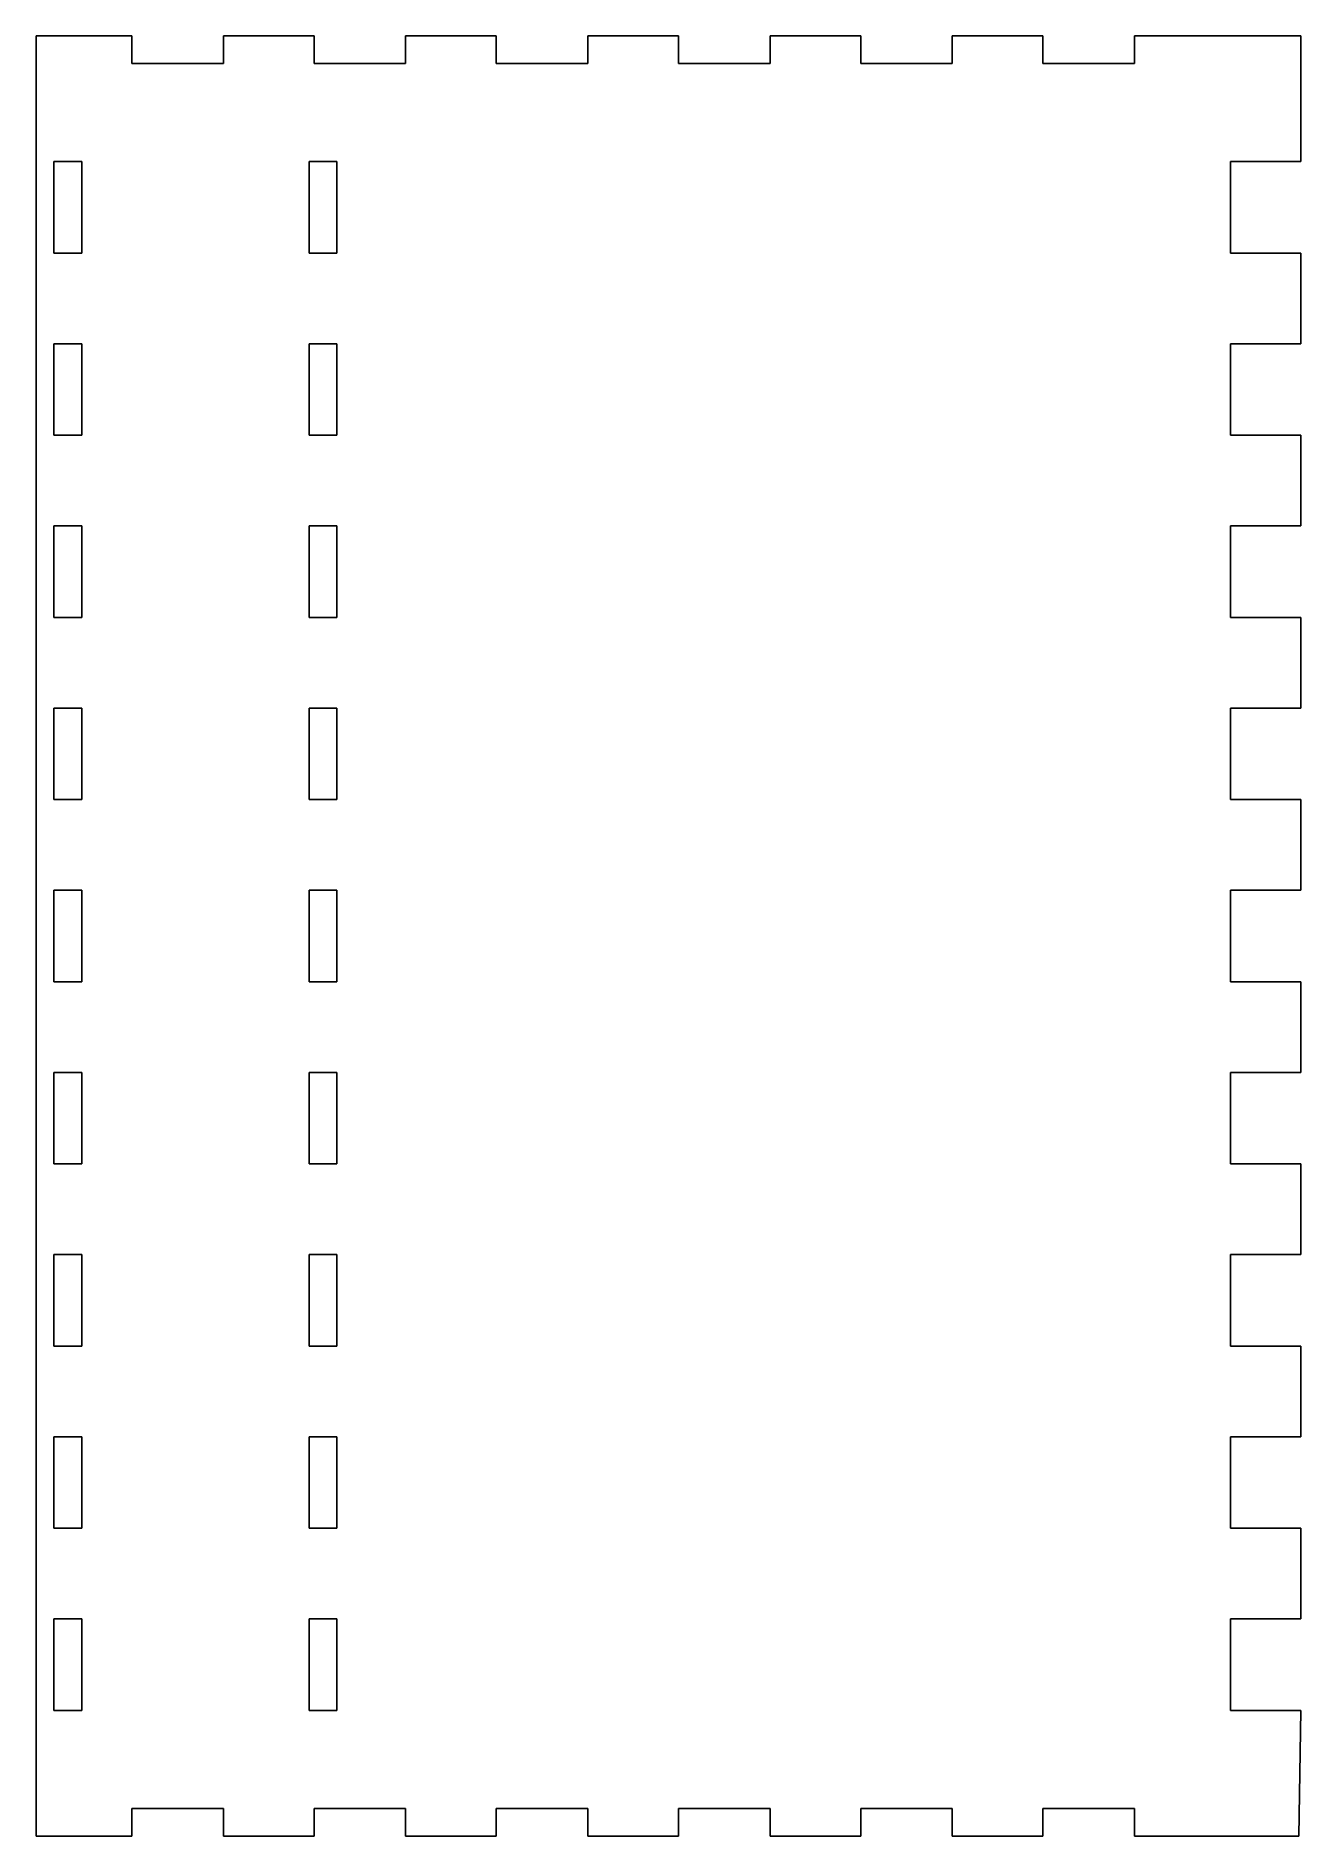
# Model space of a CAD drawing. Header units: millimetres. Extents: x -86 to 192, y -389 to 6.
import ezdxf

# ---------------------------------------------------------------- set-up
doc = ezdxf.new("R2010")
doc.units = ezdxf.units.MM

msp = doc.modelspace()

# ---------------------------------------------------------------- linework, layer by layer
at = {"color": 7, "linetype": 'Continuous', "lineweight": 25}
for p, q in [((-86, 6), (-86, -389.2)), ((-64.95, 6), (-86, 6)), ((-64.95, -0.05), (-64.95, 6)), ((-44.85, 6), (-44.85, -0.05)), ((-24.95, 6), (-44.85, 6)), ((-24.95, -0.05), (-24.95, 6)), ((-4.85, 6), (-4.85, -0.05)), ((15.05, 6), (-4.85, 6)), ((15.05, -0.05), (15.05, 6)), ((35.15, 6), (35.15, -0.05)), ((55.05, 6), (35.15, 6)), ((55.05, -0.05), (55.05, 6)), ((75.15, 6), (75.15, -0.05)), ((95.05, 6), (75.15, 6)), ((95.05, -0.05), (95.05, 6)), ((115.15, 6), (115.15, -0.05)), ((135.05, 6), (115.15, 6)), ((135.05, -0.05), (135.05, 6)), ((155.15, 6), (155.15, -0.05)), ((191.71, 6), (155.15, 6)), ((191.71, -21.55), (191.71, 6)), ((-44.85, -0.05), (-64.95, -0.05)), ((-4.85, -0.05), (-24.95, -0.05)), ((35.15, -0.05), (15.05, -0.05)), ((75.15, -0.05), (55.05, -0.05)), ((115.15, -0.05), (95.05, -0.05)), ((155.15, -0.05), (135.05, -0.05)), ((-75.95, -21.55), (-82.05, -21.55)), ((-82.05, -21.55), (-82.05, -41.65)), ((-75.95, -41.65), (-75.95, -21.55)), ((-19.95, -21.55), (-26.05, -21.55)), ((-26.05, -21.55), (-26.05, -41.65)), ((-19.95, -41.65), (-19.95, -21.55)), ((176.26, -21.55), (191.71, -21.55)), ((176.26, -41.65), (176.26, -21.55)), ((-82.05, -41.65), (-75.95, -41.65)), ((-26.05, -41.65), (-19.95, -41.65)), ((191.71, -41.65), (176.26, -41.65)), ((191.71, -61.55), (191.71, -41.65)), ((-75.95, -61.55), (-82.05, -61.55)), ((-82.05, -61.55), (-82.05, -81.65)), ((-75.95, -81.65), (-75.95, -61.55)), ((-19.95, -61.55), (-26.05, -61.55)), ((-26.05, -61.55), (-26.05, -81.65)), ((-19.95, -81.65), (-19.95, -61.55)), ((176.26, -61.55), (191.71, -61.55)), ((176.26, -81.65), (176.26, -61.55)), ((-82.05, -81.65), (-75.95, -81.65)), ((-26.05, -81.65), (-19.95, -81.65)), ((191.71, -81.65), (176.26, -81.65)), ((191.71, -101.55), (191.71, -81.65)), ((-75.95, -101.55), (-82.05, -101.55)), ((-82.05, -101.55), (-82.05, -121.65)), ((-75.95, -121.65), (-75.95, -101.55)), ((-19.95, -101.55), (-26.05, -101.55)), ((-26.05, -101.55), (-26.05, -121.65)), ((-19.95, -121.65), (-19.95, -101.55)), ((176.26, -101.55), (191.71, -101.55)), ((176.26, -121.65), (176.26, -101.55)), ((-82.05, -121.65), (-75.95, -121.65)), ((-26.05, -121.65), (-19.95, -121.65)), ((191.71, -121.65), (176.26, -121.65)), ((191.71, -141.55), (191.71, -121.65)), ((-75.95, -141.55), (-82.05, -141.55)), ((-82.05, -141.55), (-82.05, -161.65)), ((-75.95, -161.65), (-75.95, -141.55)), ((-19.95, -141.55), (-26.05, -141.55)), ((-26.05, -141.55), (-26.05, -161.65)), ((-19.95, -161.65), (-19.95, -141.55)), ((176.26, -141.55), (191.71, -141.55)), ((176.26, -161.65), (176.26, -141.55)), ((-82.05, -161.65), (-75.95, -161.65)), ((-26.05, -161.65), (-19.95, -161.65)), ((191.71, -161.65), (176.26, -161.65)), ((191.71, -181.55), (191.71, -161.65)), ((-75.95, -181.55), (-82.05, -181.55)), ((-82.05, -181.55), (-82.05, -201.65)), ((-75.95, -201.65), (-75.95, -181.55)), ((-19.95, -181.55), (-26.05, -181.55)), ((-26.05, -181.55), (-26.05, -201.65)), ((-19.95, -201.65), (-19.95, -181.55)), ((176.26, -181.55), (191.71, -181.55)), ((176.26, -201.65), (176.26, -181.55)), ((-82.05, -201.65), (-75.95, -201.65)), ((-26.05, -201.65), (-19.95, -201.65)), ((191.71, -201.65), (176.26, -201.65)), ((191.71, -221.55), (191.71, -201.65)), ((-75.95, -221.55), (-82.05, -221.55)), ((-82.05, -221.55), (-82.05, -241.65)), ((-75.95, -241.65), (-75.95, -221.55)), ((-19.95, -221.55), (-26.05, -221.55)), ((-26.05, -221.55), (-26.05, -241.65)), ((-19.95, -241.65), (-19.95, -221.55)), ((176.26, -221.55), (191.71, -221.55)), ((176.26, -241.65), (176.26, -221.55)), ((-82.05, -241.65), (-75.95, -241.65)), ((-26.05, -241.65), (-19.95, -241.65)), ((191.71, -241.65), (176.26, -241.65)), ((191.71, -261.55), (191.71, -241.65)), ((-75.95, -261.55), (-82.05, -261.55)), ((-82.05, -261.55), (-82.05, -281.65)), ((-75.95, -281.65), (-75.95, -261.55)), ((-19.95, -261.55), (-26.05, -261.55)), ((-26.05, -261.55), (-26.05, -281.65)), ((-19.95, -281.65), (-19.95, -261.55)), ((176.26, -261.55), (191.71, -261.55)), ((176.26, -281.65), (176.26, -261.55)), ((-82.05, -281.65), (-75.95, -281.65)), ((-26.05, -281.65), (-19.95, -281.65)), ((191.71, -281.65), (176.26, -281.65)), ((191.71, -301.55), (191.71, -281.65)), ((-75.95, -301.55), (-82.05, -301.55)), ((-82.05, -301.55), (-82.05, -321.65)), ((-75.95, -321.65), (-75.95, -301.55)), ((-19.95, -301.55), (-26.05, -301.55)), ((-26.05, -301.55), (-26.05, -321.65)), ((-19.95, -321.65), (-19.95, -301.55)), ((176.26, -301.55), (191.71, -301.55)), ((176.26, -321.65), (176.26, -301.55)), ((-82.05, -321.65), (-75.95, -321.65)), ((-26.05, -321.65), (-19.95, -321.65)), ((191.71, -321.65), (176.26, -321.65)), ((191.71, -341.55), (191.71, -321.65)), ((-75.95, -341.55), (-82.05, -341.55)), ((-82.05, -341.55), (-82.05, -361.65)), ((-75.95, -361.65), (-75.95, -341.55)), ((-19.95, -341.55), (-26.05, -341.55)), ((-26.05, -341.55), (-26.05, -361.65)), ((-19.95, -361.65), (-19.95, -341.55)), ((176.26, -341.55), (191.71, -341.55)), ((176.26, -361.65), (176.26, -341.55)), ((-82.05, -361.65), (-75.95, -361.65)), ((-26.05, -361.65), (-19.95, -361.65)), ((191.71, -361.65), (176.26, -361.65)), ((191.21, -389.2), (191.71, -361.65)), ((-64.95, -383.15), (-44.85, -383.15)), ((-64.95, -389.2), (-64.95, -383.15)), ((-44.85, -383.15), (-44.85, -389.2)), ((-24.95, -383.15), (-4.85, -383.15)), ((-24.95, -389.2), (-24.95, -383.15)), ((-4.85, -383.15), (-4.85, -389.2)), ((15.05, -383.15), (35.15, -383.15)), ((15.05, -389.2), (15.05, -383.15)), ((35.15, -383.15), (35.15, -389.2)), ((55.05, -383.15), (75.15, -383.15)), ((55.05, -389.2), (55.05, -383.15)), ((75.15, -383.15), (75.15, -389.2)), ((95.05, -383.15), (115.15, -383.15)), ((95.05, -389.2), (95.05, -383.15)), ((115.15, -383.15), (115.15, -389.2)), ((135.05, -383.15), (155.15, -383.15)), ((135.05, -389.2), (135.05, -383.15)), ((155.15, -383.15), (155.15, -389.2)), ((-86, -389.2), (-64.95, -389.2)), ((-44.85, -389.2), (-24.95, -389.2)), ((-4.85, -389.2), (15.05, -389.2)), ((35.15, -389.2), (55.05, -389.2)), ((75.15, -389.2), (95.05, -389.2)), ((115.15, -389.2), (135.05, -389.2)), ((155.15, -389.2), (191.21, -389.2))]:
    msp.add_line(p, q, dxfattribs=at)

doc.saveas('drawing.dxf')
